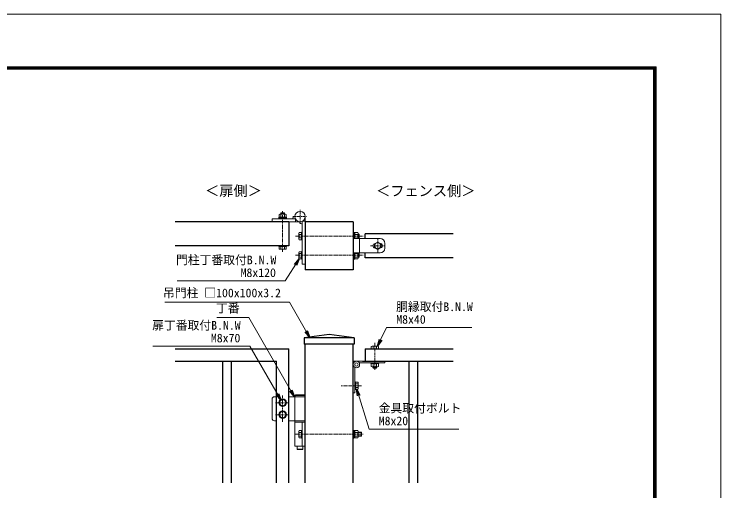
# Model space of a CAD drawing. Units: millimetres, scale not verified. Extents: x -4199 to 4201, y -2971 to 2969.
# Drawn here: x 1258 to 4201, y 981 to 2969 of the extents above; entities that cross this region are included whole.
import ezdxf
from ezdxf.enums import TextEntityAlignment as Align

# ---------------------------------------------------------------- set-up
doc = ezdxf.new("R2010")
doc.units = ezdxf.units.MM
doc.header["$LTSCALE"] = 10
doc.linetypes.add('USER1', pattern=[2, 1.25, -0.25, 0.25, -0.25])
for name, color, linetype, lineweight in [('0-2_D-STR3', 3, 'Continuous', 13), ('0-3_D-BMK', 2, 'USER1', 13), ('0-4_D-STR1', 1, 'Continuous', 25), ('0-6_0', 7, 'Continuous', 25), ('0-A_D-STR-TXT', 7, 'Continuous', 13), ('0-B_D-TTL-TXT', 7, 'Continuous', 13), ('0-D_D-TTL', 7, 'Continuous', 13)]:
    doc.layers.add(name, color=color, linetype=linetype, lineweight=lineweight)
doc.styles.add('ＭＳ ゴシック', font='')
doc.styles.get('ＭＳ ゴシック').set_extended_font_data('MS Gothic')

# ---------------------------------------------------------------- blocks, each defined once
blk = doc.blocks.new('_OPEN')
at = {"layer": '0-6_0'}
blk.add_line((0, 0), (-10, 0), dxfattribs=at)
blk.add_lwpolyline([(-10, 1.667), (0, 0), (-10, -1.667)], dxfattribs=at)

msp = doc.modelspace()

# ---------------------------------------------------------------- linework, layer by layer
at = {"layer": '0-2_D-STR3'}
for p, q in [((2360.78, 2118.23), (2360.78, 2122.23)), ((2360.78, 2122.23), (2391.58, 2122.23)), ((2361.18, 2122.23), (2361.18, 2133.83)), ((2364.63, 2135.23), (2387.72, 2135.23)), ((2369.58, 2139.83), (2368.18, 2138.43)), ((2368.18, 2138.43), (2384.18, 2138.43)), ((2368.18, 2135.23), (2368.18, 2138.43)), ((2368.68, 2122.23), (2368.68, 2133.83)), ((2369.58, 2139.83), (2382.78, 2139.83)), ((2369.58, 2135.23), (2369.58, 2139.83)), ((2384.18, 2138.43), (2382.78, 2139.83)), ((2382.78, 2135.23), (2382.78, 2139.83)), ((2383.68, 2122.23), (2383.68, 2133.83)), ((2384.18, 2135.23), (2384.18, 2138.43)), ((2391.18, 2122.23), (2391.18, 2133.83)), ((2391.58, 2122.23), (2391.58, 2118.23)), ((2332.18, 2115.03), (2429.23, 2115.03)), ((2332.18, 2103.03), (2332.18, 2115.03)), ((2448.58, 2103.03), (2332.18, 2103.03)), ((2360.18, 2118.23), (2360.18, 2115.03)), ((2360.18, 2118.23), (2392.18, 2118.23)), ((2392.18, 2118.23), (2392.18, 2115.03)), ((2429.23, 2115.03), (2429.23, 2103.03)), ((2458.18, 2105.28), (2458.18, 1926.23)), ((2470.18, 2105.28), (2458.18, 2105.28)), ((2443.98, 2054.49), (2443.98, 2031.43)), ((2445.38, 2058.03), (2454.98, 2058.03)), ((2445.38, 2050.53), (2454.98, 2050.53)), ((2445.38, 2035.53), (2454.98, 2035.53)), ((2454.98, 2059.03), (2458.18, 2059.03)), ((2454.98, 2027.03), (2454.98, 2059.03)), ((2673.38, 2059.03), (2670.18, 2059.03)), ((2782.18, 2033.03), (2670.18, 2033.03)), ((2670.18, 2033.03), (2670.18, 1973.03)), ((2673.38, 2034.33), (2673.38, 2059.03)), ((2677.38, 2058.43), (2673.38, 2058.43)), ((2677.38, 2035.41), (2677.38, 2058.43)), ((2677.38, 2058.03), (2688.98, 2058.03)), ((2677.38, 2050.53), (2688.98, 2050.53)), ((2677.38, 2035.53), (2678, 2035.53)), ((2690.38, 2035.29), (2690.38, 2054.56)), ((2690.38, 2051.03), (2693.58, 2051.03)), ((2690.38, 2049.63), (2694.98, 2049.63)), ((2690.38, 2036.43), (2694.98, 2036.43)), ((2691.45, 2035.03), (2693.58, 2035.03)), ((2693.58, 2051.03), (2694.98, 2049.63)), ((2693.58, 2035.03), (2693.58, 2051.03)), ((2694.98, 2036.43), (2693.58, 2035.03)), ((2694.98, 2036.43), (2694.98, 2049.63)), ((2696.98, 1973.03), (2696.98, 2033.03)), ((2360.18, 2003.03), (2360.18, 1999.83)), ((2360.18, 2003.03), (2392.18, 2003.03)), ((2392.18, 2003.03), (2392.18, 1999.83)), ((2445.38, 2028.03), (2454.98, 2028.03)), ((2454.98, 2027.03), (2458.18, 2027.03)), ((2772.18, 2018.03), (2759.18, 2010.52)), ((2759.18, 1995.54), (2759.18, 2010.52)), ((2761.79, 2012.03), (2761.18, 2012.03)), ((2772.18, 2018.03), (2785.18, 2010.52)), ((2783.18, 2012.03), (2782.58, 2012.03)), ((2785.18, 1995.54), (2785.18, 2010.52)), ((2802.18, 2013.03), (2802.18, 1993.03)), ((2360.18, 1999.83), (2392.18, 1999.83)), ((2361.18, 1989.99), (2361.18, 1999.83)), ((2363.18, 1988.83), (2361.18, 1989.99)), ((2363.18, 1988.83), (2389.18, 1988.83)), ((2368.69, 1989.99), (2368.69, 1999.83)), ((2383.68, 1989.99), (2383.68, 1999.83)), ((2389.18, 1988.83), (2391.18, 1989.99)), ((2391.18, 1989.99), (2391.18, 1999.83)), ((2443.98, 1974.49), (2443.98, 1951.43)), ((2445.38, 1978.03), (2454.98, 1978.03)), ((2454.98, 1979.03), (2458.18, 1979.03)), ((2454.98, 1947.03), (2454.98, 1979.03)), ((2782.18, 1973.03), (2670.18, 1973.03)), ((2772.18, 1988.03), (2759.18, 1995.54)), ((2761.79, 1994.03), (2761.18, 1994.03)), ((2772.18, 1988.03), (2785.18, 1995.54)), ((2445.38, 1970.53), (2454.98, 1970.53)), ((2445.38, 1955.53), (2454.98, 1955.53)), ((2445.38, 1948.03), (2454.98, 1948.03)), ((2454.98, 1947.03), (2458.18, 1947.03)), ((2673.38, 1947.03), (2670.18, 1947.03)), ((2673.38, 1947.03), (2673.38, 1971.73)), ((2673.38, 1947.63), (2677.38, 1947.63)), ((2677.38, 1947.63), (2677.38, 1970.65)), ((2677.38, 1970.53), (2678, 1970.53)), ((2677.38, 1955.53), (2688.98, 1955.53)), ((2677.38, 1948.03), (2688.98, 1948.03)), ((2690.38, 1971.03), (2693.58, 1971.03)), ((2690.38, 1951.47), (2690.38, 1970.77)), ((2690.38, 1969.63), (2694.98, 1969.63)), ((2690.38, 1956.43), (2694.98, 1956.43)), ((2690.38, 1955.03), (2693.58, 1955.03)), ((2693.58, 1971.03), (2694.98, 1969.63)), ((2693.58, 1955.03), (2693.58, 1971.03)), ((2694.98, 1956.43), (2693.58, 1955.03)), ((2694.98, 1956.43), (2694.98, 1969.63)), ((2745.18, 1582.94), (2745.18, 1573.34)), ((2745.18, 1573.34), (2775.18, 1573.34)), ((2748.73, 1584.34), (2771.78, 1584.34)), ((2752.68, 1582.94), (2752.68, 1573.34)), ((2767.68, 1582.94), (2767.68, 1573.34)), ((2775.18, 1582.94), (2775.18, 1573.34)), ((2802.18, 1521.34), (2670.18, 1521.34)), ((2670.18, 1389.14), (2670.18, 1521.34)), ((2802.18, 1514.94), (2695.01, 1514.94)), ((2744.18, 1511.74), (2744.18, 1514.94)), ((2744.18, 1511.74), (2776.18, 1511.74)), ((2745.18, 1511.74), (2745.18, 1500.14)), ((2752.18, 1521.34), (2768.18, 1521.34)), ((2752.68, 1511.74), (2752.68, 1500.14)), ((2767.68, 1511.74), (2767.68, 1500.14)), ((2775.18, 1511.74), (2775.18, 1500.14)), ((2776.18, 1511.74), (2776.18, 1514.94)), ((2802.18, 1514.94), (2802.18, 1521.34)), ((2676.58, 1389.34), (2676.58, 1496.52)), ((2748.63, 1498.74), (2771.72, 1498.74)), ((2752.18, 1498.74), (2752.18, 1494.74)), ((2752.18, 1494.74), (2768.18, 1494.74)), ((2753.58, 1493.34), (2752.18, 1494.74)), ((2753.58, 1498.74), (2753.58, 1493.34)), ((2753.58, 1493.34), (2766.78, 1493.34)), ((2766.78, 1498.74), (2766.78, 1493.34)), ((2768.18, 1494.74), (2766.78, 1493.34)), ((2768.18, 1498.74), (2768.18, 1494.74)), ((2676.58, 1435.34), (2679.78, 1435.34)), ((2679.78, 1435.34), (2679.78, 1403.34)), ((2689.63, 1434.34), (2679.78, 1434.34)), ((2689.63, 1426.84), (2679.78, 1426.84)), ((2690.78, 1432.34), (2689.63, 1434.34)), ((2690.78, 1432.34), (2690.78, 1406.34)), ((2676.58, 1389.34), (2670.18, 1389.34)), ((2676.58, 1403.34), (2679.78, 1403.34)), ((2689.63, 1411.85), (2679.78, 1411.85)), ((2689.63, 1404.34), (2679.78, 1404.34)), ((2690.78, 1406.34), (2689.63, 1404.34)), ((2332.18, 1283.34), (2332.18, 1363.34)), ((2342.18, 1373.34), (2350.18, 1373.34)), ((2376.18, 1363.34), (2363.18, 1355.84)), ((2363.18, 1340.85), (2363.18, 1355.84)), ((2376.18, 1363.34), (2389.18, 1355.84)), ((2389.18, 1340.85), (2389.18, 1355.84)), ((2402.18, 1373.34), (2470.18, 1373.34)), ((2426.98, 1273.34), (2426.98, 1373.34)), ((2430.58, 1381.34), (2428.58, 1379.34)), ((2466.58, 1381.34), (2430.58, 1381.34)), ((2466.58, 1381.34), (2468.58, 1379.34)), ((2468.58, 1379.34), (2468.58, 1373.34)), ((2470.18, 1273.34), (2470.18, 1373.34)), ((2376.18, 1333.34), (2363.18, 1340.85)), ((2376.18, 1333.34), (2389.18, 1340.85)), ((2376.18, 1313.34), (2363.18, 1305.84)), ((2363.18, 1290.85), (2363.18, 1305.84)), ((2376.18, 1313.34), (2389.18, 1305.84)), ((2389.18, 1290.85), (2389.18, 1305.84)), ((2350.18, 1273.34), (2342.18, 1273.34)), ((2376.18, 1283.34), (2363.18, 1290.85)), ((2376.18, 1283.34), (2389.18, 1290.85)), ((2470.18, 1273.34), (2402.18, 1273.34)), ((2426.98, 1167.34), (2426.98, 1267.34)), ((2470.18, 1267.34), (2426.98, 1267.34)), ((2427.58, 1267.34), (2427.58, 1273.34)), ((2458.18, 1167.34), (2458.18, 1267.34)), ((2469.58, 1267.34), (2469.58, 1273.34)), ((2470.18, 1167.34), (2470.18, 1267.34)), ((2443.98, 1230.34), (2445.14, 1232.34)), ((2443.98, 1230.34), (2443.98, 1204.34)), ((2445.14, 1232.34), (2454.98, 1232.34)), ((2445.14, 1224.84), (2454.98, 1224.84)), ((2445.14, 1209.85), (2454.98, 1209.85)), ((2454.98, 1233.34), (2454.98, 1201.34)), ((2458.18, 1233.34), (2454.98, 1233.34)), ((2670.18, 1233.34), (2670.18, 1201.34)), ((2673.38, 1233.34), (2670.18, 1233.34)), ((2673.38, 1233.34), (2673.38, 1201.34)), ((2673.38, 1232.74), (2677.38, 1232.74)), ((2677.38, 1232.74), (2677.38, 1201.94)), ((2677.38, 1232.34), (2688.98, 1232.34)), ((2677.38, 1224.84), (2688.98, 1224.84)), ((2677.38, 1209.84), (2688.98, 1209.84)), ((2690.38, 1228.9), (2690.38, 1205.81)), ((2690.38, 1225.34), (2703.58, 1225.34)), ((2690.38, 1223.94), (2704.98, 1223.94)), ((2690.38, 1210.74), (2704.98, 1210.74)), ((2690.38, 1209.34), (2703.58, 1209.34)), ((2703.58, 1209.34), (2704.98, 1210.74)), ((2704.98, 1223.94), (2704.98, 1210.74)), ((2443.98, 1204.34), (2445.14, 1202.34)), ((2445.14, 1202.34), (2454.98, 1202.34)), ((2458.18, 1201.34), (2454.98, 1201.34)), ((2673.38, 1201.34), (2670.18, 1201.34)), ((2677.38, 1201.94), (2673.38, 1201.94)), ((2677.38, 1202.34), (2688.98, 1202.34)), ((2426.98, 1167.34), (2470.18, 1167.34)), ((2436.58, 1167.34), (2436.58, 1155.34)), ((2458.58, 1153.34), (2460.58, 1155.34))]:
    msp.add_line(p, q, dxfattribs=at)
for points in [[(2470.18, 2124.63), (2470.18, 1926.23), (2458.18, 1926.23)], [(2468.58, 1379.34), (2428.58, 1379.34), (2428.58, 1373.34)], [(2704.98, 1223.94), (2703.58, 1225.34), (2703.58, 1209.34)], [(2460.58, 1167.34), (2460.58, 1155.34), (2436.58, 1155.34)], [(2458.58, 1153.34), (2438.58, 1153.34), (2436.58, 1155.34)]]:
    msp.add_lwpolyline(points, dxfattribs=at)
for centre, radius in [((2448.58, 2124.63), 21.6), ((2772.18, 2003.03), 13), ((2683.58, 1507.94), 13.4), ((2683.58, 1507.94), 7), ((2376.18, 1348.34), 16), ((2376.18, 1348.34), 13), ((2376.18, 1298.34), 16), ((2376.18, 1298.34), 13)]:
    msp.add_circle(centre, radius, dxfattribs=at)
for centre, radius, start, end in [((2364.93, 2129.54), 5.7, 48.83491, 131.16509), ((2376.18, 2114.44), 20.79, 68.85295, 111.14705), ((2387.43, 2129.54), 5.7, 48.86505, 131.13495), ((2429.23, 2115.03), 12, 100.26018, 180), ((2458.18, 2105.28), 12, 190.26018, 270), ((2449.66, 2031.78), 5.69, 138.76361, 221.23639), ((2449.69, 2054.28), 5.71, 138.95661, 221.04339), ((2464.77, 2043.03), 20.79, 158.85295, 201.14705), ((2683.58, 2004.6), 31.43, 64.76136, 115.23864), ((2684.69, 2054.28), 5.7, 318.86505, 41.13495), ((2669.59, 2043.03), 20.79, 338.85295, 21.14705), ((2782.18, 2013.03), 20, 0, 90), ((2761.18, 2003.03), 9, 90, 270), ((2783.18, 2003.03), 9, 266.33207, 90), ((2364.94, 1995.51), 6.68, 235.79454, 304.20546), ((2376.18, 2013.73), 24.9, 252.48215, 287.51785), ((2387.43, 1995.51), 6.68, 235.79454, 304.20546), ((2449.69, 1974.28), 5.71, 138.95661, 221.04339), ((2683.58, 2001.46), 31.43, 244.76136, 295.23864), ((2782.18, 1993.03), 20, 270, 0), ((2449.66, 1951.78), 5.69, 138.76361, 221.23639), ((2464.77, 1963.03), 20.79, 158.85295, 201.14705), ((2669.59, 1963.03), 20.79, 338.85295, 21.14705), ((2684.69, 1951.78), 5.7, 318.83491, 41.16509), ((2748.93, 1578.66), 5.69, 48.76361, 131.23639), ((2760.18, 1563.55), 20.79, 68.85295, 111.14705), ((2771.43, 1578.66), 5.69, 48.76361, 131.23639), ((2748.93, 1504.43), 5.7, 228.83491, 311.16509), ((2760.18, 1519.53), 20.79, 248.85295, 291.14705), ((2771.43, 1504.44), 5.7, 228.86505, 311.13495), ((2665.88, 1419.34), 24.9, 342.48215, 17.51785), ((2684.11, 1430.59), 6.68, 325.79454, 34.20546), ((2684.11, 1408.1), 6.68, 325.79454, 34.20546), ((2342.18, 1363.34), 10, 90, 180), ((2342.18, 1283.34), 10, 180, 270), ((2450.66, 1228.59), 6.68, 145.79454, 214.20546), ((2468.88, 1217.34), 24.9, 162.48215, 197.51785), ((2450.66, 1206.1), 6.68, 145.79454, 214.20546), ((2684.69, 1228.59), 5.7, 318.83491, 41.16509), ((2669.59, 1217.34), 20.79, 338.85295, 21.14705), ((2684.69, 1206.09), 5.7, 318.86505, 41.13495)]:
    msp.add_arc(centre, radius, start, end, dxfattribs=at)
at = {"layer": '0-3_D-BMK'}
for p, q in [((2448.58, 2094.63), (2448.58, 2154.63)), ((2376.18, 1978.14), (2376.18, 2147.81)), ((2418.58, 2124.63), (2478.58, 2124.63)), ((2430.32, 2043.03), (2711.58, 2043.03)), ((2772.18, 1973.03), (2772.18, 2033.03)), ((2742.18, 2003.03), (2802.18, 2003.03)), ((2430.32, 1963.03), (2711.58, 1963.03)), ((2760.18, 1597.59), (2760.18, 1485.84)), ((2704.62, 1419.34), (2620.21, 1419.34)), ((2376.18, 1268.34), (2376.18, 1378.34)), ((2346.18, 1348.34), (2406.18, 1348.34)), ((2346.18, 1298.34), (2406.18, 1298.34)), ((2430.32, 1217.34), (2711.58, 1217.34))]:
    msp.add_line(p, q, dxfattribs=at)
at = {"layer": '0-4_D-STR1'}
for p, q in [((2402.18, 2103.03), (1928.93, 2103.03)), ((2402.18, 2103.03), (2402.18, 2003.03)), ((2670.18, 2103.03), (2670.18, 1903.03)), ((3085.88, 2053.03), (2720.18, 2053.03)), ((2720.18, 2033.03), (2720.18, 2053.03)), ((2402.18, 2003.03), (1928.93, 2003.03)), ((2720.18, 1953.03), (2720.18, 1973.03)), ((3085.88, 1953.03), (2720.18, 1953.03)), ((2670.18, 1903.03), (2470.18, 1903.03)), ((2570.18, 1633.34), (2466.18, 1619.34)), ((2674.18, 1619.34), (2466.18, 1619.34)), ((2466.18, 1619.34), (2466.18, 1593.34)), ((2674.18, 1619.34), (2570.18, 1633.34)), ((2674.18, 1619.34), (2674.18, 1593.34)), ((2674.18, 1593.34), (2466.18, 1593.34)), ((2470.18, 1014.77), (2470.18, 1593.34)), ((2670.18, 1014.77), (2670.18, 1593.34)), ((1928.93, 1573.34), (2402.18, 1573.34)), ((2402.18, 1014.77), (2402.18, 1573.34)), ((2720.18, 1573.34), (3085.88, 1573.34)), ((2720.18, 1573.34), (2720.18, 1521.34)), ((1928.93, 1521.34), (2350.18, 1521.34)), ((2126.58, 1014.77), (2126.58, 1521.34)), ((2162.58, 1014.77), (2162.58, 1521.34)), ((2350.18, 1014.77), (2350.18, 1521.34)), ((2708.18, 1521.34), (2789.18, 1521.34)), ((2720.18, 1521.34), (3085.88, 1521.34)), ((2902.18, 1521.34), (2902.18, 1014.77)), ((2938.18, 1521.34), (2938.18, 1014.77))]:
    msp.add_line(p, q, dxfattribs=at)
msp.add_lwpolyline([(2670.18, 2103.03), (2470.18, 2103.03), (2470.18, 1903.03)], dxfattribs=at)
at = {"layer": '0-A_D-STR-TXT'}
for points in [[(1936.61, 1856.89), (2387.31, 1856.89), (2444.31, 1946.34)], [(1884.83, 1768.05), (2404.44, 1768.05), (2488.52, 1622.41)], [(2102.23, 1703.87), (2235.22, 1703.87), (2424.03, 1375.08)], [(3164.62, 1662.03), (2809.29, 1662.03), (2771.96, 1586.14)], [(1834.82, 1584.34), (2239.25, 1584.34), (2368.71, 1360.04)], [(3110.21, 1238.98), (2736.23, 1238.98), (2684.95, 1405.06)]]:
    msp.add_lwpolyline(points, dxfattribs=at)
at = {"layer": '0-D_D-TTL', "color": 2}
msp.add_lwpolyline([(-4198.54, 2968.58), (4201.46, 2968.58), (4201.46, -2971.42), (-4198.54, -2971.42)], close=True, dxfattribs=at)
at = {"layer": '0-D_D-TTL'}
for points in [[(-3928.54, 2748.58), (3931.46, 2748.58), (3931.46, -2751.42), (-3928.54, -2751.42)], [(-3926.04, 2746.08), (3928.96, 2746.08), (3928.96, -2748.92), (-3926.04, -2748.92)], [(-3923.54, 2743.58), (3926.46, 2743.58), (3926.46, -2746.42), (-3923.54, -2746.42)], [(-3921.04, 2741.08), (3923.96, 2741.08), (3923.96, -2743.92), (-3921.04, -2743.92)], [(-3918.54, 2738.58), (3921.46, 2738.58), (3921.46, -2741.42), (-3918.54, -2741.42)]]:
    msp.add_lwpolyline(points, close=True, dxfattribs=at)

# ---------------------------------------------------------------- block references
at = {"layer": '0-A_D-STR-TXT', "xscale": 3, "yscale": 3}
for p, rotation in [((2445.38, 1948.03), 57.49271), ((2489.52, 1620.68), 300), ((2771.08, 1584.34), 243.80897), ((2369.71, 1358.31), 299.99189), ((2425.02, 1373.34), 299.86645), ((2684.36, 1406.98), 107.15942)]:
    msp.add_blockref('_OPEN', p, dxfattribs=dict(at, rotation=rotation))

# ---------------------------------------------------------------- texts
at = {"layer": '0-A_D-STR-TXT', "style": 'ＭＳ ゴシック'}
for s, p in [('門柱丁番取付B.N.W', (1931.85, 1914.85)), ('M8x120', (2201.02, 1861.95)), ('吊門柱 □100x100x3.2', (1877.79, 1777.49)), ('胴縁取付B.N.W', (2848.63, 1719.9)), ('丁番', (2098.61, 1713.5)), ('M8x40', (2849.39, 1667.09)), ('扉丁番取付B.N.W', (1832.53, 1642.36)), ('M8x70', (2077.33, 1589.4)), ('金具取付ボルト', (2776.14, 1296.68)), ('M8x20', (2776.33, 1244.04))]:
    msp.add_text(s, height=36.07, dxfattribs=at).set_placement(p, align=Align.BOTTOM_LEFT)
at = {"layer": '0-B_D-TTL-TXT', "style": 'ＭＳ ゴシック'}
for s, p in [('＜扉側＞', (2053.23, 2197.52)), ('＜フェンス側＞', (2765.51, 2197.17))]:
    msp.add_text(s, height=43.33, dxfattribs=at).set_placement(p, align=Align.BOTTOM_LEFT)

doc.saveas('drawing.dxf')
